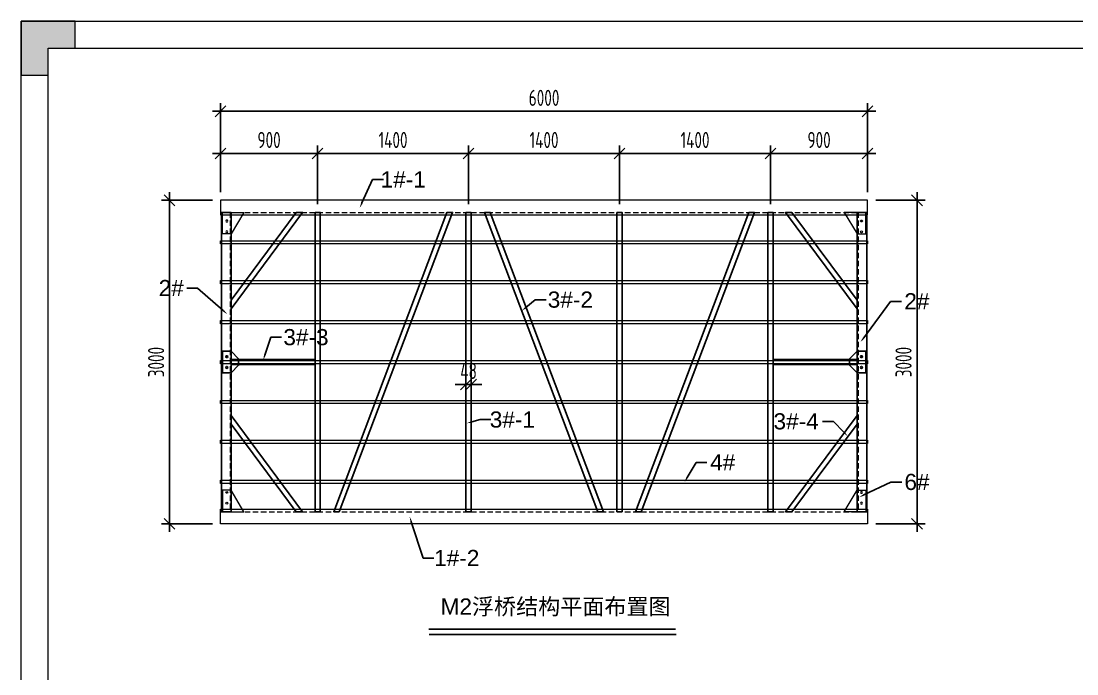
# Model space of a CAD drawing. Header units: millimetres. Extents: x 136606 to 1231039, y 82794 to 127364.
# Drawn here: x 910017 to 919807, y 121288 to 127340 of the extents above; entities that cross this region are included whole.
import ezdxf
from ezdxf import colors
from ezdxf.entities.mleader import LeaderData, LeaderLine
from ezdxf.math import Vec2, Vec3

# ---------------------------------------------------------------- set-up
doc = ezdxf.new("R2010")
doc.units = ezdxf.units.MM
doc.linetypes.add('DASHED', pattern=[0.75, 0.5, -0.25])
for name, color, linetype in [('00打印图框', 255, 'Continuous'), ('标注', 9, 'Continuous'), ('连接端梁', 130, 'Continuous'), ('铝横梁', 220, 'Continuous')]:
    doc.layers.add(name, color=color, linetype=linetype)
for name, color, linetype, lineweight in [('dim', 6, 'Continuous', 13), ('加强板', 140, 'Continuous', 18), ('图框', 7, 'Continuous', 13), ('铝型材', 7, 'Continuous', 13), ('铝龙骨', 7, 'Continuous', 9)]:
    doc.layers.add(name, color=color, linetype=linetype, lineweight=lineweight)
doc.styles.add('Arial', font='arial.ttf')
doc.styles.add('hztxt', font='ros1.shx', dxfattribs={"width": 0.8, "bigfont": 'hztxt.shx'})
doc.styles.get("Standard").update_dxf_attribs({"font": 'arial.ttf'})
doc.dimstyles.new('DIM-50', dxfattribs={"dimscale": 50, "dimtxt": 3, "dimasz": 2, "dimexe": 1.5, "dimexo": 1.5, "dimgap": 1, "dimtad": 1, "dimdec": 1, "dimdsep": 46, "dimtxsty": 'hztxt', "dimblk": 'OBLIQUE', "dimcen": 0, "dimdle": 1.5, "dimclrd": 9, "dimclre": 9, "dimclrt": 2, "dimadec": 1, "dimazin": 0, "dimtfac": 1, "dimtdec": 1, "dimtix": 1, "dimtmove": 2, "dimatfit": 3, "dimldrblk": 'OBLIQUE', "dimfxl": 15, "dimtolj": 1, "dimtzin": 0, "dimarcsym": 1})

# ---------------------------------------------------------------- blocks, each defined once
blk = doc.blocks.new('GW-TK')
at = {"layer": '图框', "linetype": 'Continuous', "lineweight": 0}
h = blk.add_hatch(color=256, dxfattribs=at)
h.dxf.hatch_style = 1
h.paths.add_polyline_path([(927183.55, 464715.01), (927183.55, 464705.01), (927188.55, 464705.01), (927188.55, 464710.01), (927193.56, 464710.01), (927193.56, 464715.01)])
blk.add_lwpolyline([(927188.55, 464705.01), (927188.55, 464710.01), (927193.56, 464710.01), (927193.56, 464715.01), (927183.55, 464715.01), (927183.55, 464705.01)], close=True, dxfattribs=at)
at = {"layer": '图框'}
for points in [[(927183.55, 464715.01), (927603.55, 464715.01), (927603.55, 464418.01), (927183.55, 464418.01)], [(927188.55, 464710.01), (927598.55, 464710.01), (927598.55, 464423.01), (927188.55, 464423.01)]]:
    blk.add_lwpolyline(points, close=True, dxfattribs=at)
blk = doc.blocks.new('_Oblique')
at = {"color": 0, "linetype": 'ByBlock', "lineweight": -2}
blk.add_line((-0.5, -0.5), (0.5, 0.5), dxfattribs=at)
blk = doc.blocks.new('*D2319')
at = {"layer": 'Defpoints', "color": 0, "transparency": 16777216}
for p in [(912766.3, 126113.2), (911866.3, 125678.8), (912766.3, 125566.8)]:
    blk.add_point(p, dxfattribs=at)
at = {"layer": '标注', "color": 9, "lineweight": -2, "transparency": 16777216}
for p, q in [((911791.3, 126113.2), (912841.3, 126113.2)), ((911866.3, 125753.8), (911866.3, 126188.2)), ((912766.3, 125641.8), (912766.3, 126188.2))]:
    blk.add_line(p, q, dxfattribs=at)
at = {"layer": '标注', "color": 9, "lineweight": -2, "transparency": 16777216, "xscale": 100, "yscale": 100, "zscale": 100, "rotation": 180}
blk.add_blockref('_Oblique', (911866.3, 126113.2), dxfattribs=at)
at = {"layer": '标注', "color": 9, "lineweight": -2, "transparency": 16777216, "xscale": 100, "yscale": 100, "zscale": 100}
blk.add_blockref('_Oblique', (912766.3, 126113.2), dxfattribs=at)
at = {"layer": '标注', "color": 2, "transparency": 16777216, "insert": (912316.3, 126238.2), "char_height": 150, "attachment_point": 5, "style": 'hztxt'}
blk.add_mtext('\\A1;900', dxfattribs=at)
blk = doc.blocks.new('*D2320')
at = {"layer": 'Defpoints', "color": 0, "transparency": 16777216}
for p in [(911866.3, 126503.9), (911866.3, 125678.8), (917866.3, 125678.8)]:
    blk.add_point(p, dxfattribs=at)
at = {"layer": '标注', "color": 9, "lineweight": -2, "transparency": 16777216}
for p, q in [((917941.3, 126503.9), (911791.3, 126503.9)), ((911866.3, 125753.8), (911866.3, 126578.9)), ((917866.3, 125753.8), (917866.3, 126578.9))]:
    blk.add_line(p, q, dxfattribs=at)
at = {"layer": '标注', "color": 9, "lineweight": -2, "transparency": 16777216, "xscale": 100, "yscale": 100, "zscale": 100, "rotation": 180}
blk.add_blockref('_Oblique', (911866.3, 126503.9), dxfattribs=at)
at = {"layer": '标注', "color": 9, "lineweight": -2, "transparency": 16777216, "xscale": 100, "yscale": 100, "zscale": 100}
blk.add_blockref('_Oblique', (917866.3, 126503.9), dxfattribs=at)
at = {"layer": '标注', "color": 2, "transparency": 16777216, "insert": (914866.3, 126628.9), "char_height": 150, "attachment_point": 5, "style": 'hztxt'}
blk.add_mtext('\\A1;6000', dxfattribs=at)
blk = doc.blocks.new('*D2321')
at = {"layer": 'Defpoints', "color": 0, "transparency": 16777216}
for p in [(914166.3, 126113.2), (912766.3, 125566.8), (914166.3, 125566.8)]:
    blk.add_point(p, dxfattribs=at)
at = {"layer": '标注', "color": 9, "lineweight": -2, "transparency": 16777216}
for p, q in [((912691.3, 126113.2), (914241.3, 126113.2)), ((912766.3, 125641.8), (912766.3, 126188.2)), ((914166.3, 125641.8), (914166.3, 126188.2))]:
    blk.add_line(p, q, dxfattribs=at)
at = {"layer": '标注', "color": 9, "lineweight": -2, "transparency": 16777216, "xscale": 100, "yscale": 100, "zscale": 100, "rotation": 180}
blk.add_blockref('_Oblique', (912766.3, 126113.2), dxfattribs=at)
at = {"layer": '标注', "color": 9, "lineweight": -2, "transparency": 16777216, "xscale": 100, "yscale": 100, "zscale": 100}
blk.add_blockref('_Oblique', (914166.3, 126113.2), dxfattribs=at)
at = {"layer": '标注', "color": 2, "transparency": 16777216, "insert": (913466.3, 126238.2), "char_height": 150, "attachment_point": 5, "style": 'hztxt'}
blk.add_mtext('\\A1;1400', dxfattribs=at)
blk = doc.blocks.new('*D2322')
at = {"layer": 'Defpoints', "color": 0, "transparency": 16777216}
for p in [(911866.3, 125678.8), (911393.7, 122678.8), (911866.3, 122678.8)]:
    blk.add_point(p, dxfattribs=at)
at = {"layer": '标注', "color": 9, "lineweight": -2, "transparency": 16777216}
for p, q in [((911393.7, 125753.8), (911393.7, 122603.8)), ((911791.3, 125678.8), (911318.7, 125678.8)), ((911791.3, 122678.8), (911318.7, 122678.8))]:
    blk.add_line(p, q, dxfattribs=at)
at = {"layer": '标注', "color": 9, "lineweight": -2, "transparency": 16777216, "xscale": 100, "yscale": 100, "zscale": 100}
for p, rotation in [((911393.7, 125678.8), 90), ((911393.7, 122678.8), 270)]:
    blk.add_blockref('_Oblique', p, dxfattribs=dict(at, rotation=rotation))
at = {"layer": '标注', "color": 2, "transparency": 16777216, "insert": (911268.7, 124178.8), "char_height": 150, "attachment_point": 5, "rotation": 90, "style": 'hztxt'}
blk.add_mtext('\\A1;3000', dxfattribs=at)
blk = doc.blocks.new('*D2331')
at = {"layer": 'Defpoints', "color": 0, "transparency": 16777216}
for p in [(917866.3, 125678.8), (917866.3, 122678.8), (918324.6, 122678.8)]:
    blk.add_point(p, dxfattribs=at)
at = {"layer": '标注', "color": 9, "lineweight": -2, "transparency": 16777216}
for p, q in [((918324.6, 125753.8), (918324.6, 122603.8)), ((917941.3, 125678.8), (918399.6, 125678.8)), ((917941.3, 122678.8), (918399.6, 122678.8))]:
    blk.add_line(p, q, dxfattribs=at)
at = {"layer": '标注', "color": 9, "lineweight": -2, "transparency": 16777216, "xscale": 100, "yscale": 100, "zscale": 100}
for p, rotation in [((918324.6, 125678.8), 90), ((918324.6, 122678.8), 270)]:
    blk.add_blockref('_Oblique', p, dxfattribs=dict(at, rotation=rotation))
at = {"layer": '标注', "color": 2, "transparency": 16777216, "insert": (918199.6, 124178.8), "char_height": 150, "attachment_point": 5, "rotation": 90, "style": 'hztxt'}
blk.add_mtext('\\A1;3000', dxfattribs=at)
blk = doc.blocks.new('*D2292')
at = {"layer": 'Defpoints', "color": 0, "transparency": 16777216}
for p in [(917866.3, 126113.2), (917866.3, 125678.8), (916966.3, 125566.8)]:
    blk.add_point(p, dxfattribs=at)
at = {"layer": '标注', "color": 9, "lineweight": -2, "transparency": 16777216}
for p, q in [((916891.3, 126113.2), (917941.3, 126113.2)), ((916966.3, 125641.8), (916966.3, 126188.2)), ((917866.3, 125753.8), (917866.3, 126188.2))]:
    blk.add_line(p, q, dxfattribs=at)
at = {"layer": '标注', "color": 9, "lineweight": -2, "transparency": 16777216, "xscale": 100, "yscale": 100, "zscale": 100, "rotation": 180}
blk.add_blockref('_Oblique', (916966.3, 126113.2), dxfattribs=at)
at = {"layer": '标注', "color": 9, "lineweight": -2, "transparency": 16777216, "xscale": 100, "yscale": 100, "zscale": 100}
blk.add_blockref('_Oblique', (917866.3, 126113.2), dxfattribs=at)
at = {"layer": '标注', "color": 2, "transparency": 16777216, "insert": (917416.3, 126238.2), "char_height": 150, "attachment_point": 5, "style": 'hztxt'}
blk.add_mtext('\\A1;900', dxfattribs=at)
blk = doc.blocks.new('A$C0D8A069B')
blk.add_lwpolyline([(80, -100), (0, -100), (0, 100), (80, 100), (150, 30), (150, -30), (80, -100)])
for centre in [(40, 50), (40, -50)]:
    blk.add_circle(centre, 9)
blk = doc.blocks.new('连接加强板')
at = {"layer": '加强板'}
blk.add_lwpolyline([(-194915.5, -558.8), (-194915.5, -358.8), (-195115.5, -478.8), (-195115.5, -558.8)], close=True, dxfattribs=at)
for centre in [(-195095.5, -518.8), (-194995.5, -518.8)]:
    blk.add_circle(centre, 9, dxfattribs=at)
blk = doc.blocks.new('*U2206')
at = {"rotation": 90.00000000000001}
blk.add_blockref('连接加强板', (-458.8, 195015.5), dxfattribs=at)
blk = doc.blocks.new('*U2207')
at = {"color": 0, "linetype": 'ByBlock', "lineweight": -2, "transparency": 16777216}
blk.add_blockref('*U2206', (0, 0), dxfattribs=at)
blk = doc.blocks.new('*U2208')
at = {"rotation": 90.00000000000001}
blk.add_blockref('连接加强板', (-458.8, 195015.5), dxfattribs=at)
blk = doc.blocks.new('*U2209')
at = {"color": 0, "linetype": 'ByBlock', "lineweight": -2, "transparency": 16777216}
blk.add_blockref('*U2208', (0, 0), dxfattribs=at)
blk = doc.blocks.new('*U2198')
at = {"rotation": 90.00000000000001}
blk.add_blockref('连接加强板', (-458.8, 195015.5), dxfattribs=at)
blk = doc.blocks.new('*U2199')
at = {"color": 0, "linetype": 'ByBlock', "lineweight": -2, "transparency": 16777216}
blk.add_blockref('*U2198', (0, 0), dxfattribs=at)
blk = doc.blocks.new('*U2200')
at = {"rotation": 90.00000000000001}
blk.add_blockref('连接加强板', (-458.8, 195015.5), dxfattribs=at)
blk = doc.blocks.new('*U2201')
at = {"color": 0, "linetype": 'ByBlock', "lineweight": -2, "transparency": 16777216}
blk.add_blockref('*U2200', (0, 0), dxfattribs=at)
blk = doc.blocks.new('*D2297')
at = {"layer": 'Defpoints', "color": 0, "transparency": 16777216}
for p in [(915566.3, 126113.2), (914166.3, 125566.8), (915566.3, 125566.8)]:
    blk.add_point(p, dxfattribs=at)
at = {"layer": '标注', "color": 9, "lineweight": -2, "transparency": 16777216}
for p, q in [((914091.3, 126113.2), (915641.3, 126113.2)), ((914166.3, 125641.8), (914166.3, 126188.2)), ((915566.3, 125641.8), (915566.3, 126188.2))]:
    blk.add_line(p, q, dxfattribs=at)
at = {"layer": '标注', "color": 9, "lineweight": -2, "transparency": 16777216, "xscale": 100, "yscale": 100, "zscale": 100, "rotation": 180}
blk.add_blockref('_Oblique', (914166.3, 126113.2), dxfattribs=at)
at = {"layer": '标注', "color": 9, "lineweight": -2, "transparency": 16777216, "xscale": 100, "yscale": 100, "zscale": 100}
blk.add_blockref('_Oblique', (915566.3, 126113.2), dxfattribs=at)
at = {"layer": '标注', "color": 2, "transparency": 16777216, "insert": (914866.3, 126238.2), "char_height": 150, "attachment_point": 5, "style": 'hztxt'}
blk.add_mtext('\\A1;1400', dxfattribs=at)
blk = doc.blocks.new('*D2298')
at = {"color": 9, "lineweight": -2, "transparency": 16777216}
for p, q in [((914142.3, 124063.1), (914142.3, 123896.5)), ((914190.3, 124063.1), (914190.3, 123896.5)), ((914142.3, 123971.5), (914042.3, 123971.5)), ((914142.3, 123971.5), (914190.3, 123971.5)), ((914190.3, 123971.5), (914290.3, 123971.5))]:
    blk.add_line(p, q, dxfattribs=at)
at = {"layer": 'Defpoints', "color": 0, "transparency": 16777216}
for p in [(914142.3, 124138.1), (914190.3, 124138.1), (914190.3, 123971.5)]:
    blk.add_point(p, dxfattribs=at)
at = {"color": 9, "lineweight": -2, "transparency": 16777216, "xscale": 100, "yscale": 100, "zscale": 100}
blk.add_blockref('_Oblique', (914142.3, 123971.5), dxfattribs=at)
at = {"color": 9, "lineweight": -2, "transparency": 16777216, "xscale": 100, "yscale": 100, "zscale": 100, "rotation": 180}
blk.add_blockref('_Oblique', (914190.3, 123971.5), dxfattribs=at)
at = {"color": 2, "transparency": 16777216, "insert": (914166.3, 124096.5), "char_height": 150, "attachment_point": 5, "style": 'hztxt'}
blk.add_mtext('\\A1;48', dxfattribs=at)
blk = doc.blocks.new('*D2304')
at = {"layer": 'Defpoints', "color": 0, "transparency": 16777216}
for p in [(916966.3, 126113.2), (915566.3, 125566.8), (916966.3, 125566.8)]:
    blk.add_point(p, dxfattribs=at)
at = {"layer": '标注', "color": 9, "lineweight": -2, "transparency": 16777216}
for p, q in [((915491.3, 126113.2), (917041.3, 126113.2)), ((915566.3, 125641.8), (915566.3, 126188.2)), ((916966.3, 125641.8), (916966.3, 126188.2))]:
    blk.add_line(p, q, dxfattribs=at)
at = {"layer": '标注', "color": 9, "lineweight": -2, "transparency": 16777216, "xscale": 100, "yscale": 100, "zscale": 100, "rotation": 180}
blk.add_blockref('_Oblique', (915566.3, 126113.2), dxfattribs=at)
at = {"layer": '标注', "color": 9, "lineweight": -2, "transparency": 16777216, "xscale": 100, "yscale": 100, "zscale": 100}
blk.add_blockref('_Oblique', (916966.3, 126113.2), dxfattribs=at)
at = {"layer": '标注', "color": 2, "transparency": 16777216, "insert": (916266.3, 126238.2), "char_height": 150, "attachment_point": 5, "style": 'hztxt'}
blk.add_mtext('\\A1;1400', dxfattribs=at)

msp = doc.modelspace()

# ---------------------------------------------------------------- linework, layer by layer
msp.add_line((916090.0044, 121652.6918), (913800.0792, 121652.6918))
at = {"const_width": 15}
msp.add_lwpolyline([(916087.6679, 121702.6745), (913797.6527, 121702.6745)], dxfattribs=at)
at = {"layer": 'dim', "color": 1, "linetype": 'DASHED', "ltscale": 100}
for p, q in [((911866.3123, 125566.8336), (917866.3123, 125566.8336)), ((911954.8123, 125566.8336), (911954.8123, 122790.8336)), ((917777.8123, 125566.8336), (917777.8123, 122790.8336)), ((911866.3123, 122790.8336), (917866.3123, 122790.8336))]:
    msp.add_line(p, q, dxfattribs=at)
at = {"layer": '连接端梁', "color": 200}
for points in [[(911873.8123, 122790.8336), (911873.8123, 125566.8336), (911963.8123, 125566.8336), (911963.8123, 122790.8336)], [(917858.8123, 122790.8336), (917858.8123, 125566.8336), (917768.8123, 125566.8336), (917768.8123, 122790.8336)]]:
    msp.add_lwpolyline(points, close=True, dxfattribs=at)
at = {"layer": '铝型材', "color": 3}
for points in [[(917866.3123, 125678.8336), (911866.3123, 125678.8336), (911866.3123, 125543.8336), (917866.3123, 125543.8336)], [(917866.3123, 122678.8336), (911866.3123, 122678.8336), (911866.3123, 122813.8336), (917866.3123, 122813.8336)]]:
    msp.add_lwpolyline(points, close=True, dxfattribs=at)
at = {"layer": '铝横梁', "color": 243}
for points in [[(912567.4975, 125566.8255), (911963.8123, 124753.3469), (911963.8123, 124672.7995), (912627.2704, 125566.8255)], [(912742.3237, 125566.8336), (912742.3123, 122790.8336), (912790.3123, 122790.8336), (912790.3237, 125566.8336)], [(912966.7044, 122790.8341), (914017.3693, 125566.8336), (913966.0472, 125566.8355), (912915.3807, 122790.8341)], [(914142.3237, 125566.8336), (914142.3123, 122790.8336), (914190.3123, 122790.8336), (914190.3237, 125566.8336)], [(915365.9431, 122790.8341), (914315.2781, 125566.8336), (914366.6003, 125566.8355), (915417.2667, 122790.8341)], [(915542.3237, 125566.8336), (915542.3123, 122790.8336), (915590.3123, 122790.8336), (915590.3237, 125566.8336)], [(915766.6816, 122790.8341), (916817.3465, 125566.8336), (916766.0244, 125566.8355), (915715.3579, 122790.8341)], [(916942.3237, 125566.8336), (916942.3123, 122790.8336), (916990.3123, 122790.8336), (916990.3237, 125566.8336)], [(917165.1272, 125566.8255), (917768.8123, 124753.3469), (917768.8123, 124672.7995), (917105.3542, 125566.8255)], [(912742.3179, 124154.8297), (911963.8123, 124154.8296), (911963.8123, 124202.8296), (912742.3179, 124202.8297)], [(916990.3181, 124154.8306), (917768.8123, 124154.8296), (917768.8123, 124202.8296), (916990.3181, 124202.8306)], [(912567.4975, 122790.8336), (911963.8123, 123604.3122), (911963.8123, 123684.8596), (912627.2704, 122790.8336)], [(917165.1272, 122790.8336), (917768.8123, 123604.3122), (917768.8123, 123684.8596), (917105.3542, 122790.8336)]]:
    msp.add_lwpolyline(points, close=True, dxfattribs=at)
at = {"layer": '铝龙骨', "color": 0}
for points in [[(911866.3123, 125273.8336), (911866.3123, 125303.8336), (917866.3123, 125303.8336), (917866.3123, 125273.8336)], [(911866.3123, 124903.8336), (911866.3123, 124933.8336), (917866.3123, 124933.8336), (917866.3123, 124903.8336)], [(911866.3123, 124533.8336), (911866.3123, 124563.8336), (917866.3123, 124563.8336), (917866.3123, 124533.8336)], [(911866.3123, 124163.8336), (911866.3123, 124193.8336), (917866.3123, 124193.8336), (917866.3123, 124163.8336)], [(911866.3123, 123793.8336), (911866.3123, 123823.8336), (917866.3123, 123823.8336), (917866.3123, 123793.8336)], [(911866.3123, 123423.8336), (911866.3123, 123453.8336), (917866.3123, 123453.8336), (917866.3123, 123423.8336)], [(911866.3123, 123053.8336), (911866.3123, 123083.8336), (917866.3123, 123083.8336), (917866.3123, 123053.8336)]]:
    msp.add_lwpolyline(points, close=True, dxfattribs=at)

# ---------------------------------------------------------------- block references
at = {"xscale": 50, "yscale": 50, "zscale": 50}
msp.add_blockref('GW-TK', (-45449160.4149, -23108410.2232), dxfattribs=at)
at = {"color": 7, "xscale": -1}
msp.add_blockref('*U2199', (911983.8123, 125466.8336), dxfattribs=at)
at = {"color": 7}
msp.add_blockref('*U2207', (917748.8123, 125466.8336), dxfattribs=at)
msp.add_blockref('A$C0D8A069B', (911883.8123, 124178.8336))
at = {"xscale": -1}
msp.add_blockref('A$C0D8A069B', (917848.8123, 124178.8336), dxfattribs=at)
at = {"color": 7, "rotation": 180}
msp.add_blockref('*U2201', (911983.8123, 122890.8336), dxfattribs=at)
at = {"color": 7, "xscale": -1, "rotation": 180}
msp.add_blockref('*U2209', (917748.8123, 122890.8336), dxfattribs=at)

# ---------------------------------------------------------------- texts
at = {"layer": '00打印图框', "color": 6, "insert": (916039.3631, 121987.1196), "char_height": 150, "attachment_point": 3, "style": 'Arial'}
msp.add_mtext_dynamic_manual_height_columns('M2{\\fSimSun|b0|i0|c134|p2;浮桥结构平面布置图}', width=2482.93285, gutter_width=18.75, heights=[0], dxfattribs=at)

# ---------------------------------------------------------------- dimensions: what is measured, and where the dimension line sits
dim = msp.add_linear_dim(base=(914190.3185, 123971.5319), p1=(914142.3185, 124138.1132), p2=(914190.3185, 124138.113), dimstyle='DIM-50')
dim.commit()
dim.dimension.update_dxf_attribs({"geometry": '*D2298', "text_midpoint": (914166.3185, 124096.5319)})
at = {"layer": '标注'}
for base, p1, p2, picture, middle in [((911866.3123, 126503.8636), (917866.3123, 125678.8336), (911866.3123, 125678.8336), '*D2320', (914866.3123, 126628.8636)), ((912766.3237, 126113.1598), (911866.3123, 125678.8336), (912766.3237, 125566.8336), '*D2319', (912316.318, 126238.1598)), ((914166.3237, 126113.1598), (912766.3237, 125566.8336), (914166.3237, 125566.8336), '*D2321', (913466.3237, 126238.1598)), ((915566.3237, 126113.1598), (914166.3237, 125566.8336), (915566.3237, 125566.8336), '*D2297', (914866.3237, 126238.1598)), ((916966.3237, 126113.1598), (915566.3237, 125566.8336), (916966.3237, 125566.8336), '*D2304', (916266.3237, 126238.1598)), ((917866.3123, 126113.1598), (916966.3237, 125566.8336), (917866.3123, 125678.8336), '*D2292', (917416.318, 126238.1598))]:
    dim = msp.add_linear_dim(base=base, p1=p1, p2=p2, dimstyle='DIM-50', dxfattribs=at)
    dim.commit()
    dim.dimension.update_dxf_attribs({"geometry": picture, "text_midpoint": middle})
dim = msp.add_linear_dim(base=(911393.7324, 122678.8336), p1=(911866.3123, 125678.8336), p2=(911866.3123, 122678.8336), angle=90, dimstyle='DIM-50', dxfattribs=at)
dim.commit()
dim.dimension.update_dxf_attribs({"geometry": '*D2322', "text_midpoint": (911268.7324, 124178.8336)})
at = {"layer": '标注', "color": 7}
dim = msp.add_linear_dim(base=(918324.6275, 122678.8336), p1=(917866.3123, 125678.8336), p2=(917866.3123, 122678.8336), angle=90, dimstyle='DIM-50', dxfattribs=at)
dim.commit()
dim.dimension.update_dxf_attribs({"geometry": '*D2331', "text_midpoint": (918199.6275, 124178.8336)})

# ---------------------------------------------------------------- leaders
at = {"layer": '标注', "color": 6, "linetype": 'ByBlock'}
ml = msp.add_multileader_mtext('Standard', dxfattribs=at)
ml.set_content('1#-1', color=6)
ml.set_leader_properties()
ml.build(insert=Vec2(0, 0))
ml.multileader.update_dxf_attribs({"dogleg_length": 100, "arrow_head_size": 50})
ctx = ml.context
ctx.base_point, ctx.char_height, ctx.arrow_head_size, ctx.landing_gap_size, ctx.plane_origin = Vec3(913375.9848, 125871.0859), 150, 50, 35.8764, Vec3(912577.8325, 115332.749)
ctx.text_align_type = 2
notes = []
notes.append((ctx, [(0, (1, 1, 0), (913275.9848, 125871.0859), (1, 0), 100, [(0, [(913156.5055, 125608.426)], 0, [])])]))
ctx.mtext.insert, ctx.mtext.width, ctx.mtext.defined_height, ctx.mtext.alignment, ctx.mtext.flow_direction = Vec3(913769.9785, 125947.3649), 445.870397, 72.4015, 3, 5
ml = msp.add_multileader_mtext('Standard', dxfattribs=at)
ml.set_content('2#', color=6)
ml.set_leader_properties()
ml.build(insert=Vec2(0, 0))
ml.multileader.update_dxf_attribs({"dogleg_length": 100, "arrow_head_size": 50})
ctx = ml.context
ctx.base_point, ctx.char_height, ctx.arrow_head_size, ctx.landing_gap_size, ctx.plane_origin = Vec3(911256.9399, 124864.1623), 150, 50, 35.8764, Vec3(913667.7749, 114162.7364)
notes.append((ctx, [(0, (1, 1, 0), (911652.9765, 124864.1623), (-1, 0), 100, [(0, [(911929.6186, 124622.7449)], 0, [])])]))
ctx.mtext.insert, ctx.mtext.width, ctx.mtext.defined_height, ctx.mtext.flow_direction = Vec3(911292.8163, 124940.4413), 445.870397, 72.4015, 5
ml = msp.add_multileader_mtext('Standard', dxfattribs=at)
ml.set_content('3#-2', color=6)
ml.set_leader_properties()
ml.build(insert=Vec2(0, 0))
ml.multileader.update_dxf_attribs({"dogleg_length": 100, "arrow_head_size": 50})
ctx = ml.context
ctx.base_point, ctx.char_height, ctx.arrow_head_size, ctx.landing_gap_size, ctx.plane_origin = Vec3(914884.4865, 124756.9), 150, 50, 35.8764, Vec3(913269.688, 114308.1512)
ctx.text_align_type = 2
notes.append((ctx, [(0, (1, 1, 0), (914784.4865, 124756.9), (1, 0), 100, [(0, [(914659.4585, 124654.0642)], 0, [])])]))
ctx.mtext.insert, ctx.mtext.width, ctx.mtext.defined_height, ctx.mtext.alignment, ctx.mtext.flow_direction = Vec3(915319.9195, 124833.2301), 445.870397, 72.4015, 3, 5
ml = msp.add_multileader_mtext('Standard', dxfattribs=at)
ml.set_content('2#', color=6)
ml.set_leader_properties()
ml.build(insert=Vec2(0, 0))
ml.multileader.update_dxf_attribs({"dogleg_length": 100, "arrow_head_size": 50})
ctx = ml.context
ctx.base_point, ctx.char_height, ctx.arrow_head_size, ctx.landing_gap_size, ctx.plane_origin = Vec3(918179.6482, 124741.3624), 150, 50, 35.8764, Vec3(924064.8498, 114039.9365)
ctx.text_align_type = 2
notes.append((ctx, [(0, (1, 1, 0), (918079.6482, 124741.3624), (1, 0), 100, [(0, [(917800.2058, 124363.5933)], 0, [])])]))
ctx.mtext.insert, ctx.mtext.width, ctx.mtext.defined_height, ctx.mtext.alignment, ctx.mtext.flow_direction = Vec3(918439.8084, 124817.6414), 445.870397, 72.4015, 3, 5
ml = msp.add_multileader_mtext('Standard', dxfattribs=at)
ml.set_content('3#-3', color=6)
ml.set_leader_properties()
ml.build(insert=Vec2(0, 0))
ml.multileader.update_dxf_attribs({"dogleg_length": 100, "arrow_head_size": 50})
ctx = ml.context
ctx.base_point, ctx.char_height, ctx.arrow_head_size, ctx.landing_gap_size, ctx.plane_origin = Vec3(912431.2968, 124408.7683), 150, 50, 35.8764, Vec3(914513.0988, 113853.7773)
ctx.text_align_type = 2
notes.append((ctx, [(0, (1, 1, 0), (912331.2968, 124408.7683), (1, 0), 100, [(0, [(912261.9835, 124196.3626)], 0, [])])]))
ctx.mtext.insert, ctx.mtext.width, ctx.mtext.defined_height, ctx.mtext.alignment, ctx.mtext.flow_direction = Vec3(912868.2646, 124485.0985), 445.870397, 72.4015, 3, 5
ml = msp.add_multileader_mtext('Standard', dxfattribs=at)
ml.set_content('3#-1', color=6)
ml.set_leader_properties()
ml.build(insert=Vec2(0, 0))
ml.multileader.update_dxf_attribs({"dogleg_length": 100, "arrow_head_size": 50})
ctx = ml.context
ctx.base_point, ctx.char_height, ctx.arrow_head_size, ctx.landing_gap_size, ctx.plane_origin = Vec3(914374.1567, 123645.0144), 150, 50, 35.8764, Vec3(913559.3583, 113265.6379)
ctx.text_align_type = 2
notes.append((ctx, [(0, (1, 1, 0), (914274.1567, 123645.0144), (1, 0), 100, [(0, [(914149.1287, 123611.5509)], 0, [])])]))
ctx.mtext.insert, ctx.mtext.width, ctx.mtext.defined_height, ctx.mtext.alignment, ctx.mtext.flow_direction = Vec3(914782.1682, 123721.3446), 445.870397, 72.4015, 3, 5
ml = msp.add_multileader_mtext('Standard', dxfattribs=at)
ml.set_content('3#-4', color=6)
ml.set_leader_properties()
ml.build(insert=Vec2(0, 0))
ml.multileader.update_dxf_attribs({"dogleg_length": 100, "arrow_head_size": 50})
ctx = ml.context
ctx.base_point, ctx.char_height, ctx.arrow_head_size, ctx.landing_gap_size, ctx.plane_origin = Vec3(916976.9696, 123628.2932), 150, 50, 35.8764, Vec3(922885.0916, 113419.6562)
ctx.text_align_type = 2
notes.append((ctx, [(1, (1, 1, 0), (917549.1999, 123628.2932), (-1, 0), 100, [(0, [(917681.3479, 123491.9665)], 0, [])])]))
ctx.mtext.insert, ctx.mtext.width, ctx.mtext.defined_height, ctx.mtext.alignment, ctx.mtext.flow_direction = Vec3(917413.3235, 123704.6233), 445.870397, 72.4015, 3, 5
ml = msp.add_multileader_mtext('Standard', dxfattribs=at)
ml.set_content('4#', color=6)
ml.set_leader_properties()
ml.build(insert=Vec2(0, 0))
ml.multileader.update_dxf_attribs({"dogleg_length": 100, "arrow_head_size": 50})
ctx = ml.context
ctx.base_point, ctx.char_height, ctx.arrow_head_size, ctx.landing_gap_size, ctx.plane_origin = Vec3(916375.5805, 123248.4955), 150, 50, 35.8764, Vec3(919517.3497, 113471.5782)
ctx.text_align_type = 2
notes.append((ctx, [(0, (1, 1, 0), (916275.5805, 123248.4955), (1, 0), 100, [(0, [(916168.2541, 123065.7777)], 0, [])])]))
ctx.mtext.insert, ctx.mtext.width, ctx.mtext.defined_height, ctx.mtext.alignment, ctx.mtext.flow_direction = Vec3(916639.2195, 123324.7745), 445.870397, 72.4015, 3, 5
ml = msp.add_multileader_mtext('Standard', dxfattribs=at)
ml.set_content('6#', color=6)
ml.set_leader_properties()
ml.build(insert=Vec2(0, 0))
ml.multileader.update_dxf_attribs({"dogleg_length": 100, "arrow_head_size": 50})
ctx = ml.context
ctx.base_point, ctx.char_height, ctx.arrow_head_size, ctx.landing_gap_size, ctx.plane_origin = Vec3(918182.2437, 123066.3484), 150, 50, 35.8764, Vec3(925245.409, 112625.307)
ctx.text_align_type = 2
notes.append((ctx, [(0, (1, 1, 0), (918082.2437, 123066.3484), (1, 0), 100, [(0, [(917787.7104, 122925.9905)], 0, [])])]))
ctx.mtext.insert, ctx.mtext.width, ctx.mtext.defined_height, ctx.mtext.alignment, ctx.mtext.flow_direction = Vec3(918440.6644, 123142.6274), 445.870397, 72.4015, 3, 5
ml = msp.add_multileader_mtext('Standard', dxfattribs=at)
ml.set_content('1#-2', color=6)
ml.set_leader_properties()
ml.build(insert=Vec2(0, 0))
ml.multileader.update_dxf_attribs({"dogleg_length": 100, "arrow_head_size": 50})
ctx = ml.context
ctx.base_point, ctx.char_height, ctx.arrow_head_size, ctx.landing_gap_size, ctx.plane_origin = Vec3(913844.9544, 122361.1384), 150, 50, 35.8764, Vec3(913030.1559, 111659.7125)
ctx.text_align_type = 2
notes.append((ctx, [(0, (1, 1, 0), (913744.9544, 122361.1384), (1, 0), 100, [(0, [(913619.9264, 122744.1967)], 0, [])])]))
ctx.mtext.insert, ctx.mtext.width, ctx.mtext.defined_height, ctx.mtext.alignment, ctx.mtext.flow_direction = Vec3(914266.3697, 122437.4174), 445.870397, 72.4015, 3, 5
for ctx, leaders in notes:
    for number, flags, end, landing, length, lines in leaders:
        leader = LeaderData()
        leader.index, (leader.has_last_leader_line, leader.has_dogleg_vector, leader.attachment_direction) = number, flags
        leader.last_leader_point, leader.dogleg_vector, leader.dogleg_length = Vec3(end), Vec3(landing), length
        for number, points, colour, breaks in lines:
            line = LeaderLine()
            line.index, line.vertices, line.color, line.breaks = number, Vec3.list(points), colors.encode_raw_color(colour), breaks
            leader.lines.append(line)
        ctx.leaders.append(leader)

doc.saveas('drawing.dxf')
